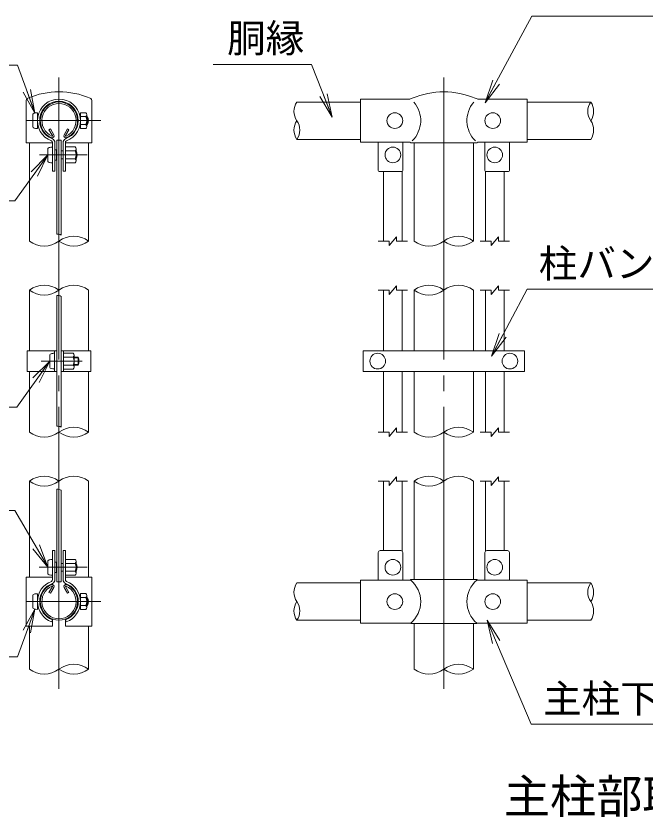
# Model space of a CAD drawing. Units: millimetres, scale not verified. Extents: x -30601 to 30601, y -19271 to 19271.
# Drawn here: x -11833 to -8617, y -9236 to -5148 of the extents above; entities that cross this region are included whole.
import ezdxf
from ezdxf.enums import TextEntityAlignment as Align

# ---------------------------------------------------------------- set-up
doc = ezdxf.new("R2010")
doc.units = ezdxf.units.MM
doc.header["$LTSCALE"] = 80
doc.linetypes.add('LONG_CHAIN', pattern=[21, 18, -1, 1, -1])
for name, color, linetype, lineweight in [('0-1_D-TTL-TXT', 7, 'Continuous', 9), ('0-3_D-STR1', 1, 'Continuous', 9), ('0-6_D-BMK', 2, 'LONG_CHAIN', 9), ('0-7_D-STR3', 3, 'Continuous', 9), ('0-9_D-STR-DIM', 7, 'Continuous', 9), ('0-A_0', 7, 'Continuous', 9), ('0-D_D-STR-TXT', 7, 'Continuous', 9)]:
    doc.layers.add(name, color=color, linetype=linetype, lineweight=lineweight)
doc.styles.add('ＭＳ ゴシック', font='')
doc.styles.get('ＭＳ ゴシック').set_extended_font_data('MS Gothic')

# ---------------------------------------------------------------- blocks, each defined once
blk = doc.blocks.new('_Open')
at = {"layer": '0-A_0'}
blk.add_line((-80, 13.33), (0, 0), dxfattribs=at)
blk.add_lwpolyline([(-80, -13.33), (0, 0), (-80, 0)], dxfattribs=at)

msp = doc.modelspace()

# ---------------------------------------------------------------- linework, layer by layer
at = {"layer": '0-3_D-STR1'}
for p, q in [((-10074.52, -5586.95), (-10399.52, -5586.95)), ((-9224.52, -5586.95), (-8899.52, -5586.95)), ((-11665.02, -5728.22), (-11658.07, -5724.21)), ((-11647.48, -5758.61), (-11665.02, -5728.22)), ((-11640.53, -5754.6), (-11658.07, -5724.21)), ((-11587.69, -5754.6), (-11570.14, -5724.21)), ((-11580.74, -5758.61), (-11563.19, -5728.22)), ((-11563.19, -5728.22), (-11570.14, -5724.21)), ((-11765.36, -5794.45), (-11765.36, -6296.95)), ((-11462.86, -5794.45), (-11462.86, -6296.95)), ((-10074.52, -5777.45), (-10399.52, -5777.45)), ((-9800.77, -5794.45), (-9800.77, -6296.95)), ((-9498.27, -5794.45), (-9498.27, -6296.95)), ((-9224.52, -5777.45), (-8899.52, -5777.45)), ((-11765.36, -6546.95), (-11765.36, -6856.99)), ((-11462.86, -6546.95), (-11462.86, -6856.99)), ((-9800.77, -6546.95), (-9800.77, -6856.99)), ((-9498.27, -6546.95), (-9498.27, -6856.99)), ((-11765.36, -6961.98), (-11765.36, -7271.95)), ((-11462.86, -6961.98), (-11462.86, -7271.95)), ((-9800.77, -6961.98), (-9800.77, -7271.95)), ((-9498.27, -6961.98), (-9498.27, -7271.95)), ((-11765.36, -7521.95), (-11765.36, -8011.7)), ((-11462.86, -7521.95), (-11462.86, -8011.7)), ((-9800.77, -7521.95), (-9800.77, -8024.2)), ((-9498.27, -7521.95), (-9498.27, -8024.2)), ((-10074.52, -8041.7), (-10399.52, -8041.7)), ((-9224.52, -8041.7), (-8899.52, -8041.7)), ((-11647.48, -8060.05), (-11665.02, -8090.44)), ((-11665.02, -8090.44), (-11658.07, -8094.45)), ((-11640.53, -8064.06), (-11658.07, -8094.45)), ((-11587.69, -8064.06), (-11570.14, -8094.45)), ((-11580.74, -8060.05), (-11563.19, -8090.44)), ((-11563.19, -8090.44), (-11570.14, -8094.45)), ((-10074.52, -8232.2), (-10399.52, -8232.2)), ((-9800.77, -8249.2), (-9800.77, -8481.7)), ((-9498.27, -8249.2), (-9498.27, -8481.7)), ((-9224.52, -8232.2), (-8899.52, -8232.2)), ((-11765.36, -8261.7), (-11765.36, -8481.7)), ((-11462.86, -8261.7), (-11462.86, -8481.7))]:
    msp.add_line(p, q, dxfattribs=at)
for centre, radius, start, end in [((-11614.11, -5681.95), 95.25, 294.32478, 245.67522), ((-11614.11, -5681.95), 87.23, 294.32478, 245.67522), ((-11649.21, -5759.61), 10.03, 245.67522, 30), ((-11649.21, -5759.61), 2, 245.67522, 30), ((-11579, -5759.61), 10.03, 150, 294.32478), ((-11579, -5759.61), 2, 150, 294.32478), ((-11614.11, -8136.7), 95.25, 114.32478, 65.67522), ((-11649.21, -8059.04), 10.03, 330, 114.32478), ((-11579, -8059.04), 10.03, 65.67522, 210), ((-11614.11, -8136.7), 87.23, 114.32478, 65.67522), ((-11649.21, -8059.04), 2, 330, 114.32478), ((-11579, -8059.04), 2, 65.67522, 210)]:
    msp.add_arc(centre, radius, start, end, dxfattribs=at)
at = {"layer": '0-6_D-BMK'}
for p, q in [((-11614.11, -5461.95), (-11614.11, -8606.95)), ((-9649.52, -5461.95), (-9649.52, -8606.95)), ((-11779.25, -5681.95), (-11399.57, -5681.95)), ((-11714.25, -5856.95), (-11469.86, -5856.95)), ((-11705.75, -6909.48), (-11496.36, -6909.48)), ((-11633.36, -6909.48), (-11536.86, -6909.48)), ((-11715.3, -7961.7), (-11470.91, -7961.7)), ((-11779.25, -8136.7), (-11399.57, -8136.7))]:
    msp.add_line(p, q, dxfattribs=at)
at = {"layer": '0-7_D-STR3'}
for p, q in [((-11445.86, -5581.92), (-11445.86, -5794.45)), ((-10074.52, -5571.95), (-9828.41, -5571.95)), ((-10074.52, -5791.95), (-10074.52, -5571.95)), ((-9470.63, -5571.95), (-9224.52, -5571.95)), ((-9224.52, -5791.95), (-9224.52, -5571.95)), ((-11748.11, -5649.45), (-11748.11, -5714.45)), ((-11724.11, -5641.95), (-11724.11, -5721.95)), ((-11722.27, -5661.95), (-11724.11, -5661.95)), ((-11504.11, -5661.95), (-11505.94, -5661.95)), ((-11476.61, -5641.45), (-11504.11, -5641.45)), ((-11504.11, -5641.45), (-11504.11, -5722.45)), ((-11476.61, -5661.7), (-11504.11, -5661.7)), ((-11471.61, -5650.78), (-11471.61, -5712.51)), ((-11471.61, -5661.95), (-11469.11, -5661.95)), ((-11471.61, -5661.95), (-11469.11, -5661.95)), ((-11471.61, -5665.34), (-11467.49, -5665.34)), ((-11469.11, -5661.95), (-11469.11, -5701.95)), ((-11722.27, -5701.95), (-11724.11, -5701.95)), ((-11504.11, -5701.95), (-11505.94, -5701.95)), ((-11476.61, -5702.2), (-11504.11, -5702.2)), ((-11476.61, -5722.45), (-11504.11, -5722.45)), ((-11471.61, -5698.57), (-11467.49, -5698.57)), ((-11471.61, -5701.95), (-11469.11, -5701.95)), ((-11471.61, -5701.95), (-11469.11, -5701.95)), ((-11646.61, -5940.45), (-11646.61, -5794.1)), ((-11635.11, -5940.45), (-11635.11, -5794.1)), ((-11625.36, -5781.95), (-11625.36, -6261.39)), ((-11625.36, -5781.95), (-11602.86, -5781.95)), ((-11602.86, -5781.95), (-11602.86, -6266.03)), ((-11593.11, -5940.45), (-11593.11, -5794.1)), ((-11581.61, -5940.45), (-11581.61, -5794.1)), ((-11581.61, -5794.45), (-11445.86, -5794.45)), ((-10074.52, -5791.95), (-9823.52, -5791.95)), ((-9984.52, -5791.95), (-9984.52, -5936.95)), ((-9859.52, -5791.95), (-9859.52, -5936.95)), ((-9818.52, -5794.45), (-9823.52, -5791.95)), ((-9818.52, -5794.45), (-9480.52, -5794.45)), ((-9480.52, -5794.45), (-9475.52, -5791.95)), ((-9475.52, -5791.95), (-9224.52, -5791.95)), ((-9439.52, -5791.95), (-9439.52, -5936.95)), ((-9314.52, -5791.95), (-9314.52, -5936.95)), ((-11670.61, -5889.76), (-11670.61, -5824.76)), ((-11626.61, -5830.36), (-11635.11, -5830.36)), ((-11626.61, -5830.36), (-11626.61, -5883.54)), ((-11626.61, -5836.95), (-11625.36, -5836.95)), ((-11602.86, -5836.95), (-11593.11, -5836.95)), ((-11531.61, -5816.45), (-11581.61, -5816.45)), ((-11531.61, -5836.7), (-11581.61, -5836.7)), ((-11526.61, -5825.78), (-11526.61, -5887.51)), ((-11526.61, -5836.95), (-11526.61, -5876.95)), ((-11526.61, -5840.34), (-11524.99, -5840.34)), ((-11626.61, -5883.54), (-11635.11, -5883.54)), ((-11626.61, -5876.95), (-11625.36, -5876.95)), ((-11602.86, -5876.95), (-11593.11, -5876.95)), ((-11531.61, -5877.2), (-11581.61, -5877.2)), ((-11526.61, -5873.57), (-11524.99, -5873.57)), ((-11531.61, -5897.45), (-11581.61, -5897.45)), ((-11646.61, -5940.45), (-11635.11, -5940.45)), ((-11593.11, -5940.45), (-11581.61, -5940.45)), ((-9864.52, -5941.95), (-9979.52, -5941.95)), ((-9957.02, -5941.95), (-9957.02, -6296.95)), ((-9862.02, -5941.28), (-9862.02, -6296.95)), ((-9437.02, -5941.28), (-9437.02, -6296.95)), ((-9434.52, -5941.95), (-9319.52, -5941.95)), ((-9342.02, -5941.95), (-9342.02, -6296.95)), ((-11625.36, -6574.31), (-11625.36, -7241.64)), ((-11602.86, -6578.95), (-11602.86, -7246.28)), ((-9957.02, -6546.95), (-9957.02, -6856.99)), ((-9862.02, -6546.95), (-9862.02, -6856.99)), ((-9437.02, -6546.95), (-9437.02, -6856.99)), ((-9342.02, -6546.95), (-9342.02, -6856.99)), ((-11776.86, -6856.99), (-11776.86, -6961.98)), ((-11625.36, -6856.99), (-11776.86, -6856.99)), ((-11636.86, -6856.99), (-11636.86, -6961.98)), ((-11625.36, -6856.99), (-11625.36, -6961.98)), ((-11602.86, -6856.99), (-11602.86, -6961.98)), ((-11591.36, -6856.99), (-11591.36, -6961.98)), ((-9237.02, -6856.99), (-10062.02, -6856.99)), ((-10062.02, -6856.99), (-10062.02, -6961.98)), ((-9237.02, -6856.99), (-9237.02, -6961.98)), ((-11660.86, -6876.98), (-11660.86, -6941.98)), ((-11541.36, -6868.98), (-11591.36, -6868.98)), ((-11541.36, -6889.23), (-11591.36, -6889.23)), ((-11536.36, -6878.31), (-11536.36, -6940.04)), ((-11536.36, -6889.48), (-11516.86, -6889.48)), ((-11536.36, -6892.87), (-11515.24, -6892.87)), ((-11516.86, -6889.48), (-11516.86, -6929.48)), ((-11541.36, -6929.73), (-11591.36, -6929.73)), ((-11536.36, -6926.1), (-11515.24, -6926.1)), ((-11536.36, -6929.48), (-11516.86, -6929.48)), ((-11776.86, -6961.98), (-11625.36, -6961.98)), ((-11541.36, -6949.98), (-11591.36, -6949.98)), ((-9237.02, -6961.98), (-10062.02, -6961.98)), ((-9957.02, -6961.98), (-9957.02, -7271.95)), ((-9862.02, -6961.98), (-9862.02, -7271.95)), ((-9437.02, -6961.98), (-9437.02, -7271.95)), ((-9342.02, -6961.98), (-9342.02, -7271.95)), ((-9957.02, -7521.95), (-9957.02, -7876.7)), ((-9862.02, -7521.95), (-9862.02, -7880.09)), ((-9437.02, -7521.95), (-9437.02, -7880.09)), ((-9342.02, -7521.95), (-9342.02, -7876.7)), ((-11625.36, -7563.46), (-11625.36, -8036.7)), ((-11602.86, -7568.1), (-11602.86, -8036.7)), ((-11646.61, -7876.7), (-11646.61, -8024.56)), ((-11646.61, -7876.7), (-11635.11, -7876.7)), ((-11635.11, -7876.7), (-11635.11, -8024.56)), ((-11593.11, -7876.7), (-11593.11, -8024.56)), ((-11593.11, -7876.7), (-11581.61, -7876.7)), ((-11581.61, -7876.7), (-11581.61, -8024.56)), ((-9984.52, -8026.7), (-9984.52, -7886.7)), ((-9869.52, -7876.7), (-9974.52, -7876.7)), ((-9859.52, -8026.7), (-9859.52, -7886.7)), ((-9439.52, -8026.7), (-9439.52, -7886.7)), ((-9429.52, -7876.7), (-9324.52, -7876.7)), ((-9314.52, -8026.7), (-9314.52, -7886.7)), ((-11670.61, -7929.2), (-11670.61, -7994.2)), ((-11531.61, -7921.2), (-11581.61, -7921.2)), ((-11526.61, -7930.53), (-11526.61, -7992.26)), ((-11626.61, -7935.11), (-11635.11, -7935.11)), ((-11626.61, -7935.11), (-11626.61, -7988.29)), ((-11626.61, -7941.7), (-11625.36, -7941.7)), ((-11602.86, -7941.7), (-11593.11, -7941.7)), ((-11531.61, -7941.45), (-11581.61, -7941.45)), ((-11581.61, -7941.7), (-11580.61, -7941.7)), ((-11526.61, -7941.7), (-11526.61, -7981.7)), ((-11526.61, -7945.09), (-11524.99, -7945.09)), ((-11782.36, -8011.7), (-11646.61, -8011.7)), ((-11782.36, -8011.7), (-11782.36, -8261.7)), ((-11626.61, -7988.29), (-11635.11, -7988.29)), ((-11626.61, -7981.7), (-11625.36, -7981.7)), ((-11602.86, -7981.7), (-11593.11, -7981.7)), ((-11581.61, -7981.7), (-11580.61, -7981.7)), ((-11531.61, -7981.95), (-11581.61, -7981.95)), ((-11531.61, -8002.2), (-11581.61, -8002.2)), ((-11581.61, -8011.7), (-11445.86, -8011.7)), ((-11526.61, -7978.32), (-11524.99, -7978.32)), ((-11445.86, -8011.7), (-11445.86, -8261.7)), ((-11625.36, -8036.7), (-11602.86, -8036.7)), ((-10074.52, -8026.7), (-9818.52, -8026.7)), ((-10074.52, -8246.7), (-10074.52, -8026.7)), ((-9818.52, -8024.2), (-9823.52, -8026.7)), ((-9818.52, -8024.2), (-9480.52, -8024.2)), ((-9480.52, -8024.2), (-9475.52, -8026.7)), ((-9480.52, -8026.7), (-9224.52, -8026.7)), ((-9224.52, -8246.7), (-9224.52, -8026.7)), ((-11748.11, -8104.2), (-11748.11, -8169.2)), ((-11724.11, -8096.7), (-11724.11, -8176.7)), ((-11722.27, -8116.7), (-11724.11, -8116.7)), ((-11504.11, -8116.7), (-11505.94, -8116.7)), ((-11476.61, -8096.2), (-11504.11, -8096.2)), ((-11504.11, -8096.2), (-11504.11, -8177.2)), ((-11476.61, -8116.45), (-11504.11, -8116.45)), ((-11471.61, -8105.53), (-11471.61, -8167.26)), ((-11471.61, -8116.7), (-11469.11, -8116.7)), ((-11471.61, -8116.7), (-11469.11, -8116.7)), ((-11471.61, -8120.09), (-11467.49, -8120.09)), ((-11469.11, -8116.7), (-11469.11, -8156.7)), ((-11722.27, -8156.7), (-11724.11, -8156.7)), ((-11504.11, -8156.7), (-11505.94, -8156.7)), ((-11476.61, -8156.95), (-11504.11, -8156.95)), ((-11471.61, -8153.32), (-11467.49, -8153.32)), ((-11471.61, -8156.7), (-11469.11, -8156.7)), ((-11471.61, -8156.7), (-11469.11, -8156.7)), ((-11476.61, -8177.2), (-11504.11, -8177.2)), ((-11647.61, -8229.33), (-11651.52, -8240.14)), ((-11647.61, -8229.33), (-11647.61, -8261.7)), ((-11580.61, -8229.33), (-11580.61, -8261.7)), ((-11580.61, -8229.33), (-11576.7, -8240.14)), ((-10074.52, -8246.7), (-9818.52, -8246.7)), ((-9818.52, -8249.2), (-9823.52, -8246.7)), ((-9480.52, -8246.7), (-9224.52, -8246.7)), ((-11782.36, -8261.7), (-11647.61, -8261.7)), ((-11580.61, -8261.7), (-11445.86, -8261.7))]:
    msp.add_line(p, q, dxfattribs=at)
for points in [[(-11782.36, -5581.92), (-11782.36, -5794.45), (-11646.61, -5794.45)], [(-11602.86, -6961.98), (-11451.36, -6961.98), (-11451.36, -6856.99), (-11602.86, -6856.99)], [(-9818.52, -8249.2), (-9480.52, -8249.2), (-9475.52, -8246.7)]]:
    msp.add_lwpolyline(points, dxfattribs=at)
for centre in [(-9899.52, -5681.95), (-9399.52, -5681.95), (-9909.52, -5856.95), (-9389.52, -5856.95), (-9987.02, -6909.48), (-9312.02, -6909.48), (-9909.52, -7961.7), (-9389.52, -7961.7), (-9899.52, -8136.7), (-9399.52, -8136.7)]:
    msp.add_circle(centre, 40, dxfattribs=at)
for centre, radius, start, end in [((-11614.11, -5946.39), 411.25, 67.22973, 112.77027), ((-9649.52, -5949.24), 414.11, 67.15338, 112.84662), ((-11765.86, -5581.92), 16.5, 116.72671, 180), ((-11614.11, -5681.95), 110, 290.1633, 249.8367), ((-11614.11, -5681.95), 98.5, 289.83718, 250.16282), ((-11462.36, -5581.92), 16.5, 0, 63.27329), ((-9828.41, -5531.95), 40, 270, 296.9114), ((-9911.45, -5681.95), 144, 314.1684, 41.01552), ((-9387.59, -5681.95), 144, 138.98448, 225.8316), ((-9470.63, -5531.95), 40, 243.0886, 270), ((-11484.3, -5651.58), 12.71, 307.21089, 52.78911), ((-11515.11, -5681.95), 43.51, 332.26063, 27.73937), ((-11506.61, -5681.95), 42.5, 331.92751, 28.07249), ((-11484.36, -5712.33), 12.75, 307.42505, 52.57495), ((-11656.61, -5794.1), 10, 0, 62.72039), ((-11656.61, -5794.1), 21.5, 0, 65.03562), ((-11571.61, -5794.1), 21.5, 114.96438, 180), ((-11571.61, -5794.1), 10, 117.27961, 180), ((-11539.3, -5826.58), 12.71, 307.21089, 52.78911), ((-11570.11, -5856.95), 43.51, 332.26063, 27.73937), ((-11564.11, -5856.95), 42.5, 331.92751, 28.07249), ((-11539.36, -5887.33), 12.75, 307.42505, 52.57495), ((-9979.52, -5936.95), 5, 180, 270), ((-9864.52, -5936.95), 5, 270, 0), ((-9434.52, -5936.95), 5, 180, 270), ((-9319.52, -5936.95), 5, 270, 0), ((-11549.05, -6879.11), 12.71, 307.21089, 52.78911), ((-11579.86, -6909.48), 43.51, 332.26063, 27.73937), ((-11554.36, -6909.48), 42.5, 331.92751, 28.07249), ((-11549.11, -6939.86), 12.75, 307.42505, 52.57495), ((-9974.52, -7886.7), 10, 90, 180), ((-9869.52, -7886.7), 10, 0, 90), ((-9429.52, -7886.7), 10, 90, 180), ((-9324.52, -7886.7), 10, 0, 90), ((-11539.3, -7931.33), 12.71, 307.21089, 52.78911), ((-11570.11, -7961.7), 43.51, 332.26063, 27.73937), ((-11564.11, -7961.7), 42.5, 331.92751, 28.07249), ((-11539.36, -7992.08), 12.75, 307.42505, 52.57495), ((-11614.11, -8136.7), 110, 110.1633, 250.11694), ((-11614.11, -8136.7), 98.5, 109.83718, 250.11694), ((-11656.61, -8024.56), 10, 297.27961, 0), ((-11656.61, -8024.56), 21.5, 294.96438, 0), ((-11571.61, -8024.56), 21.5, 180, 245.03562), ((-11571.61, -8024.56), 10, 180, 242.72039), ((-11614.11, -8136.7), 98.5, 289.88306, 70.16282), ((-11614.11, -8136.7), 110, 289.88306, 69.8367), ((-9911.45, -8136.7), 144, 310.19176, 49.80824), ((-9387.59, -8136.7), 144, 130.19176, 229.80824), ((-11484.3, -8106.33), 12.71, 307.21089, 52.78911), ((-11515.11, -8136.7), 43.51, 332.26063, 27.73937), ((-11506.61, -8136.7), 42.5, 331.92751, 28.07249), ((-11484.36, -8167.08), 12.75, 307.42505, 52.57495)]:
    msp.add_arc(centre, radius, start, end, dxfattribs=at)
for centre, start_param, end_param in [((-11724.11, -5649.45), 1.5707963, 3.1415927), ((-11724.11, -5714.45), 3.1415927, 4.712389), ((-11646.61, -5824.76), 1.5707963, 3.1415927), ((-11646.61, -5889.76), 3.1415927, 4.712389), ((-11636.86, -6876.98), 1.5707963, 3.1415927), ((-11636.86, -6941.98), 3.1415927, 4.712389), ((-11646.61, -7929.2), 1.5707963, 3.1415927), ((-11646.61, -7994.2), 3.1415927, 4.712389), ((-11724.11, -8104.2), 1.5707963, 3.1415927), ((-11724.11, -8169.2), 3.1415927, 4.712389)]:
    msp.add_ellipse(centre, major_axis=(24, 0), ratio=0.3125, start_param=start_param, end_param=end_param, dxfattribs=at)
at = {"layer": '0-9_D-STR-DIM'}
for p, q in [((-9928.27, -6319.45), (-9890.77, -6274.45)), ((-9890.77, -6296.95), (-9890.77, -6274.45)), ((-9408.27, -6319.45), (-9370.77, -6274.45)), ((-9370.77, -6296.95), (-9370.77, -6274.45)), ((-9984.52, -6296.95), (-9928.27, -6296.95)), ((-9928.27, -6319.45), (-9928.27, -6296.95)), ((-9890.77, -6296.95), (-9834.52, -6296.95)), ((-9464.52, -6296.95), (-9408.27, -6296.95)), ((-9408.27, -6319.45), (-9408.27, -6296.95)), ((-9370.77, -6296.95), (-9314.52, -6296.95)), ((-9928.27, -6569.45), (-9890.77, -6524.45)), ((-9890.77, -6546.95), (-9890.77, -6524.45)), ((-9408.27, -6569.45), (-9370.77, -6524.45)), ((-9370.77, -6546.95), (-9370.77, -6524.45)), ((-9984.52, -6546.95), (-9928.27, -6546.95)), ((-9928.27, -6569.45), (-9928.27, -6546.95)), ((-9890.77, -6546.95), (-9834.52, -6546.95)), ((-9464.52, -6546.95), (-9408.27, -6546.95)), ((-9408.27, -6569.45), (-9408.27, -6546.95)), ((-9370.77, -6546.95), (-9314.52, -6546.95)), ((-9984.52, -7271.95), (-9928.27, -7271.95)), ((-9928.27, -7294.45), (-9890.77, -7249.45)), ((-9928.27, -7294.45), (-9928.27, -7271.95)), ((-9890.77, -7271.95), (-9890.77, -7249.45)), ((-9890.77, -7271.95), (-9834.52, -7271.95)), ((-9464.52, -7271.95), (-9408.27, -7271.95)), ((-9408.27, -7294.45), (-9370.77, -7249.45)), ((-9408.27, -7294.45), (-9408.27, -7271.95)), ((-9370.77, -7271.95), (-9370.77, -7249.45)), ((-9370.77, -7271.95), (-9314.52, -7271.95)), ((-9928.27, -7544.45), (-9890.77, -7499.45)), ((-9890.77, -7521.95), (-9890.77, -7499.45)), ((-9408.27, -7544.45), (-9370.77, -7499.45)), ((-9370.77, -7521.95), (-9370.77, -7499.45)), ((-9984.52, -7521.95), (-9928.27, -7521.95)), ((-9928.27, -7544.45), (-9928.27, -7521.95)), ((-9890.77, -7521.95), (-9834.52, -7521.95)), ((-9464.52, -7521.95), (-9408.27, -7521.95)), ((-9408.27, -7544.45), (-9408.27, -7521.95)), ((-9370.77, -7521.95), (-9314.52, -7521.95))]:
    msp.add_line(p, q, dxfattribs=at)
for centre, radius, start, end in [((-10331.41, -5634.58), 83.1, 145.03504, 214.96496), ((-8831.41, -5634.58), 83.1, 145.03504, 214.96496), ((-8967.62, -5634.58), 83.1, 325.03504, 34.96496), ((-10331.42, -5729.83), 83.1, 145.03422, 214.96578), ((-10467.62, -5729.83), 83.1, 325.03504, 34.96496), ((-8967.62, -5729.83), 83.1, 325.03422, 34.96578), ((-11621.5, -6299.35), 38.4, 60.95271, 95.76063), ((-11538.48, -6398.83), 126.88, 53.41445, 126.58555), ((-9573.89, -6398.83), 126.88, 53.41445, 126.58555), ((-11689.73, -6195.07), 126.88, 233.41445, 306.58555), ((-11538.48, -6195.07), 126.88, 233.41445, 306.58555), ((-9725.14, -6195.07), 126.88, 233.41445, 306.58555), ((-9573.89, -6195.07), 126.88, 233.41445, 306.58555), ((-11689.73, -6648.83), 126.88, 53.41445, 126.58555), ((-11538.48, -6648.83), 126.88, 53.41445, 126.58555), ((-9725.14, -6648.83), 126.88, 53.41445, 126.58555), ((-9573.89, -6648.83), 126.88, 53.41445, 126.58555), ((-11689.73, -6445.07), 126.88, 233.41445, 306.58555), ((-11621.5, -6612.52), 38.4, 60.95271, 95.76063), ((-9725.14, -6445.07), 126.88, 233.41445, 306.58555), ((-11689.73, -7170.07), 126.88, 233.41445, 306.58555), ((-11621.5, -7279.85), 38.4, 60.95271, 95.76063), ((-11538.48, -7373.83), 126.88, 53.41445, 126.58555), ((-11538.48, -7170.07), 126.88, 233.41445, 306.58555), ((-9725.14, -7170.07), 126.88, 233.41445, 306.58555), ((-9573.89, -7373.83), 126.88, 53.41445, 126.58555), ((-9573.89, -7170.07), 126.88, 233.41445, 306.58555), ((-11689.73, -7623.83), 126.88, 53.41445, 126.58555), ((-11538.48, -7623.83), 126.88, 53.41445, 126.58555), ((-9725.14, -7623.83), 126.88, 53.41445, 126.58555), ((-9573.89, -7623.83), 126.88, 53.41445, 126.58555), ((-11689.73, -7420.07), 126.88, 233.41445, 306.58555), ((-9725.14, -7420.07), 126.88, 233.41445, 306.58555), ((-11621.5, -7601.67), 38.4, 60.95271, 95.76063), ((-10331.41, -8089.33), 83.1, 145.03504, 214.96496), ((-8831.41, -8089.33), 83.1, 145.03504, 214.96496), ((-8967.62, -8089.33), 83.1, 325.03504, 34.96496), ((-10331.42, -8184.58), 83.1, 145.03422, 214.96578), ((-10467.62, -8184.58), 83.1, 325.03504, 34.96496), ((-8967.62, -8184.58), 83.1, 325.03422, 34.96578), ((-11538.48, -8583.58), 126.88, 53.41445, 126.58555), ((-9573.89, -8583.58), 126.88, 53.41445, 126.58555), ((-11689.73, -8379.82), 126.88, 233.41445, 306.58555), ((-11538.48, -8379.82), 126.88, 233.41445, 306.58555), ((-9725.14, -8379.82), 126.88, 233.41445, 306.58555), ((-9573.89, -8379.82), 126.88, 233.41445, 306.58555)]:
    msp.add_arc(centre, radius, start, end, dxfattribs=at)
at = {"layer": '0-D_D-STR-TXT'}
for points in [[(-8158.9, -5148.04), (-9200.68, -5148.04), (-9438.03, -5589.57)], [(-10826.13, -5395.57), (-10325.07, -5395.57), (-10219.48, -5661.75)], [(-12863.59, -5399.65), (-11825.39, -5399.65), (-11737.94, -5641.3)], [(-12876.92, -6091.96), (-11838.72, -6091.96), (-11671.77, -5858.58)], [(-8337.51, -6542.09), (-9224.21, -6542.09), (-9404.74, -6882.63)], [(-12867.17, -7144.49), (-11828.97, -7144.49), (-11662.02, -6911.11)], [(-12876.92, -7671.65), (-11838.72, -7671.65), (-11671.61, -7959.97)], [(-12863.59, -8419.31), (-11825.39, -8419.31), (-11737.94, -8177.67)], [(-8160.91, -8762.92), (-9202.69, -8762.92), (-9428.16, -8234.04)]]:
    msp.add_lwpolyline(points, dxfattribs=at)

# ---------------------------------------------------------------- block references
at = {"layer": '0-D_D-STR-TXT', "xscale": 1.5, "yscale": 1.5}
for p, rotation in [((-9438.98, -5591.34), 241.73951), ((-11737.26, -5643.18), 289.89477), ((-10218.74, -5663.61), 291.63757), ((-11670.61, -5856.95), 54.42149), ((-9405.68, -6884.4), 242.07069), ((-11660.86, -6909.48), 54.42149), ((-11670.61, -7961.7), 300.09685), ((-11737.26, -8175.79), 70.10523), ((-9428.94, -8232.2), 113.08931)]:
    msp.add_blockref('_Open', p, dxfattribs=dict(at, rotation=rotation))

# ---------------------------------------------------------------- texts
at = {"layer": '0-1_D-TTL-TXT', "style": 'ＭＳ ゴシック'}
msp.add_text('主柱部取付詳細', height=173, dxfattribs=at).set_placement((-9343.2, -9268.57), align=Align.BOTTOM_LEFT)
at = {"layer": '0-D_D-STR-TXT', "style": 'ＭＳ ゴシック'}
for s, p in [('胴縁', (-10755.51, -5376.69)), ('柱バンド', (-9164.43, -6526.53)), ('主柱下継手', (-9142.9, -8747.37))]:
    msp.add_text(s, height=144.3, dxfattribs=at).set_placement(p, align=Align.BOTTOM_LEFT)

doc.saveas('drawing.dxf')
